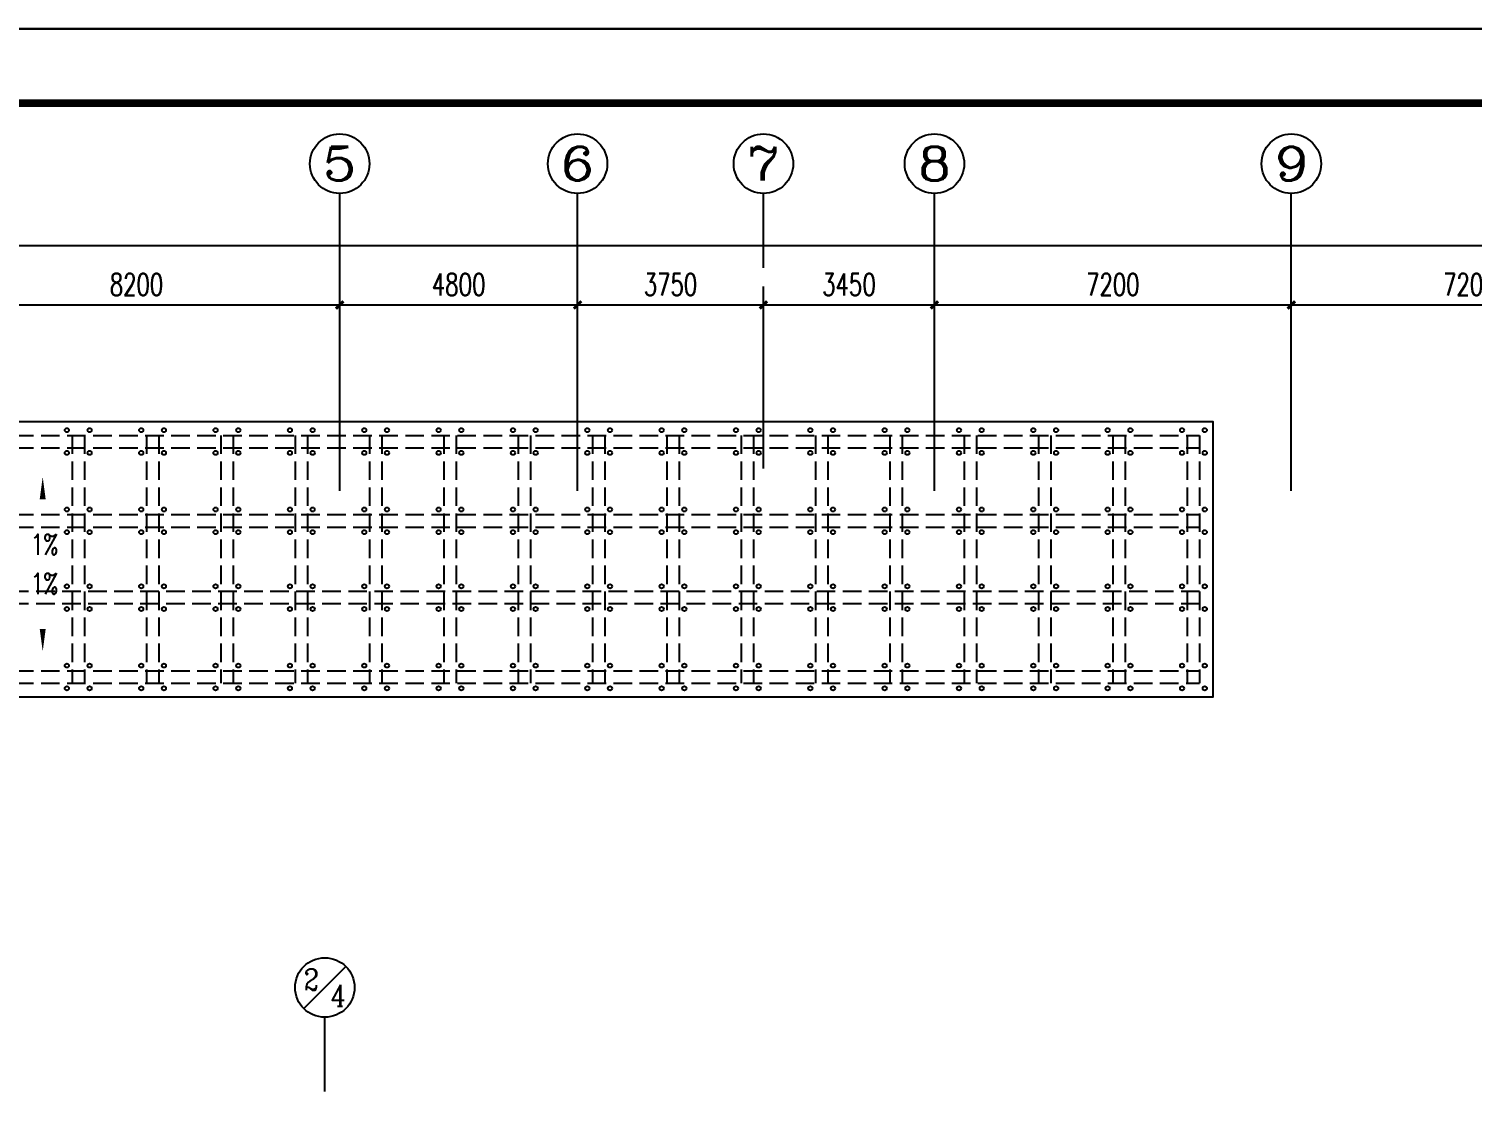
# Model space of a CAD drawing. Extents: x 1398449 to 2142961, y 256969 to 1032940.
# Drawn here: x 1544220 to 1573339, y 731024 to 752821 of the extents above; entities that cross this region are included whole.
import ezdxf
from ezdxf.enums import TextEntityAlignment as Align

# ---------------------------------------------------------------- set-up
doc = ezdxf.new("R2010")
doc.units = 0
doc.header["$LTSCALE"] = 1500
doc.header["$PDSIZE"] = 50
doc.linetypes.add('__DASH', pattern=[0.35, 0.25, -0.1])
for name, color, linetype in [('1-建筑底图', 8, 'Continuous'), ('AXIS_TEXT', 7, 'Continuous'), ('BTTK', 7, 'Continuous'), ('PUB_TITLE', 4, 'Continuous'), ('党校-主楼（一期）参照$0$PUB_TITLE', 7, 'Continuous')]:
    doc.layers.add(name, color=color, linetype=linetype)
doc.layers.add('yichutu', color=7, linetype='Continuous', true_color=0xffffff, plot=False)
doc.styles.add('_TCH_AXIS', font='COMPLEX', dxfattribs={"bigfont": 'GBCBIG'})
doc.styles.add('_TCH_DIM_T3', font='SIMPLEX', dxfattribs={"width": 0.705882, "bigfont": 'GBCBIG'})
doc.styles.add('A_DIM', font='simplex.shx', dxfattribs={"width": 0.7, "bigfont": 'gbcbig.shx'})
doc.styles.add('COMPLEX', font='COMPLEX')
doc.styles.add('HZ(TK)', font='geniso.shx', dxfattribs={"width": 0.9, "bigfont": 'hztxt.shx'})
doc.styles.get("Standard").update_dxf_attribs({"font": 'gbeitc.shx', "bigfont": 'gbcbig.shx'})
doc.linetypes.add('JIEDI', pattern='A,1.25,-0.25,0.25,-0.25,0.625,["/",Standard,S=0.6,R=0,X=0,Y=-0.3],0.625,-0.25,0.25,-0.25', length=4)
doc.dimstyles.new('_TCH_ARCH&&150', dxfattribs={"dimtxt": 446.25, "dimasz": 150, "dimexe": 375, "dimexo": 450, "dimgap": 189.375, "dimtad": 1, "dimdec": 0, "dimzin": 0, "dimdsep": 46, "dimtxsty": '_TCH_DIM_T3', "dimblk": 'ARCHTICK', "dimcen": 0.09, "dimclrt": 7, "dimazin": 2, "dimtfac": 1, "dimtdec": 0, "dimtix": 1, "dimtmove": 2, "dimatfit": 3, "dimfxl": 1, "dimtolj": 1, "dimtzin": 0, "dimarcsym": 0})

# ---------------------------------------------------------------- blocks, each defined once
blk = doc.blocks.new('_AXISO')
blk.add_circle((0, 0), 0.5)
at = {"layer": 'AXIS_TEXT', "style": 'COMPLEX', "width": 1.041667}
blk.add_attdef('A', text='', height=0.56, dxfattribs=at).set_placement((-0.25, -0.28), (0.25, -0.28), align=Align.FIT)
blk = doc.blocks.new('_ArchTick')
at = {"color": 0, "linetype": 'ByBlock', "const_width": 0.4}
blk.add_lwpolyline([(-0.5, -0.5), (0.5, 0.5)], dxfattribs=at)
blk = doc.blocks.new('*D120')
at = {"layer": '1-建筑底图', "color": 0, "lineweight": -2, "transparency": 16777216}
for p, q in [((1518991, 743950), (1518991, 748825)), ((1658191, 743950), (1658191, 748825)), ((1518991, 748450), (1658191, 748450))]:
    blk.add_line(p, q, dxfattribs=at)
at = {"layer": 'Defpoints', "color": 0}
for p in [(1658191, 748450), (1518991, 743500), (1658191, 743500)]:
    blk.add_point(p, dxfattribs=at)
at = {"layer": '1-建筑底图', "color": 0, "lineweight": -2, "transparency": 16777216, "xscale": 150, "yscale": 150, "zscale": 150, "rotation": 180}
blk.add_blockref('_ArchTick', (1518991, 748450), dxfattribs=at)
at = {"layer": '1-建筑底图', "color": 0, "lineweight": -2, "transparency": 16777216, "xscale": 150, "yscale": 150, "zscale": 150}
blk.add_blockref('_ArchTick', (1658191, 748450), dxfattribs=at)
at = {"layer": '1-建筑底图', "color": 7, "transparency": 16777216, "insert": (1588591, 748862), "char_height": 446.2, "attachment_point": 5, "style": '_TCH_DIM_T3'}
blk.add_mtext('\\A1;139200', dxfattribs=at)
blk = doc.blocks.new('*D125')
at = {"layer": '1-建筑底图', "color": 0, "lineweight": -2, "transparency": 16777216}
for p, q in [((1542291, 743950), (1542291, 747625)), ((1550491, 743950), (1550491, 747625)), ((1542291, 747250), (1550491, 747250))]:
    blk.add_line(p, q, dxfattribs=at)
at = {"layer": 'Defpoints', "color": 0}
for p in [(1550491, 747250), (1542291, 743500), (1550491, 743500)]:
    blk.add_point(p, dxfattribs=at)
at = {"layer": '1-建筑底图', "color": 0, "lineweight": -2, "transparency": 16777216, "xscale": 150, "yscale": 150, "zscale": 150, "rotation": 180}
blk.add_blockref('_ArchTick', (1542291, 747250), dxfattribs=at)
at = {"layer": '1-建筑底图', "color": 0, "lineweight": -2, "transparency": 16777216, "xscale": 150, "yscale": 150, "zscale": 150}
blk.add_blockref('_ArchTick', (1550491, 747250), dxfattribs=at)
at = {"layer": '1-建筑底图', "color": 7, "transparency": 16777216, "insert": (1546391, 747662), "char_height": 446.2, "attachment_point": 5, "style": '_TCH_DIM_T3'}
blk.add_mtext('\\A1;8200', dxfattribs=at)
blk = doc.blocks.new('*D126')
at = {"layer": '1-建筑底图', "color": 0, "lineweight": -2, "transparency": 16777216}
for p, q in [((1550491, 743950), (1550491, 747625)), ((1555291, 743950), (1555291, 747625)), ((1550491, 747250), (1555291, 747250))]:
    blk.add_line(p, q, dxfattribs=at)
at = {"layer": 'Defpoints', "color": 0}
for p in [(1555291, 747250), (1550491, 743500), (1555291, 743500)]:
    blk.add_point(p, dxfattribs=at)
at = {"layer": '1-建筑底图', "color": 0, "lineweight": -2, "transparency": 16777216, "xscale": 150, "yscale": 150, "zscale": 150, "rotation": 180}
blk.add_blockref('_ArchTick', (1550491, 747250), dxfattribs=at)
at = {"layer": '1-建筑底图', "color": 0, "lineweight": -2, "transparency": 16777216, "xscale": 150, "yscale": 150, "zscale": 150}
blk.add_blockref('_ArchTick', (1555291, 747250), dxfattribs=at)
at = {"layer": '1-建筑底图', "color": 7, "transparency": 16777216, "insert": (1552891, 747662), "char_height": 446.2, "attachment_point": 5, "style": '_TCH_DIM_T3'}
blk.add_mtext('\\A1;4800', dxfattribs=at)
blk = doc.blocks.new('*D127')
at = {"layer": '1-建筑底图', "color": 0, "lineweight": -2, "transparency": 16777216}
for p, q in [((1555291, 743950), (1555291, 747625)), ((1559041, 743950), (1559041, 747625)), ((1555291, 747250), (1559041, 747250))]:
    blk.add_line(p, q, dxfattribs=at)
at = {"layer": 'Defpoints', "color": 0}
for p in [(1559041, 747250), (1555291, 743500), (1559041, 743500)]:
    blk.add_point(p, dxfattribs=at)
at = {"layer": '1-建筑底图', "color": 0, "lineweight": -2, "transparency": 16777216, "xscale": 150, "yscale": 150, "zscale": 150, "rotation": 180}
blk.add_blockref('_ArchTick', (1555291, 747250), dxfattribs=at)
at = {"layer": '1-建筑底图', "color": 0, "lineweight": -2, "transparency": 16777216, "xscale": 150, "yscale": 150, "zscale": 150}
blk.add_blockref('_ArchTick', (1559041, 747250), dxfattribs=at)
at = {"layer": '1-建筑底图', "color": 7, "transparency": 16777216, "insert": (1557166, 747662), "char_height": 446.2, "attachment_point": 5, "style": '_TCH_DIM_T3'}
blk.add_mtext('\\A1;3750', dxfattribs=at)
blk = doc.blocks.new('*D128')
at = {"layer": '1-建筑底图', "color": 0, "lineweight": -2, "transparency": 16777216}
for p, q in [((1559041, 743950), (1559041, 747625)), ((1562491, 743950), (1562491, 747625)), ((1559041, 747250), (1562491, 747250))]:
    blk.add_line(p, q, dxfattribs=at)
at = {"layer": 'Defpoints', "color": 0}
for p in [(1562491, 747250), (1559041, 743500), (1562491, 743500)]:
    blk.add_point(p, dxfattribs=at)
at = {"layer": '1-建筑底图', "color": 0, "lineweight": -2, "transparency": 16777216, "xscale": 150, "yscale": 150, "zscale": 150, "rotation": 180}
blk.add_blockref('_ArchTick', (1559041, 747250), dxfattribs=at)
at = {"layer": '1-建筑底图', "color": 0, "lineweight": -2, "transparency": 16777216, "xscale": 150, "yscale": 150, "zscale": 150}
blk.add_blockref('_ArchTick', (1562491, 747250), dxfattribs=at)
at = {"layer": '1-建筑底图', "color": 7, "transparency": 16777216, "insert": (1560766, 747662), "char_height": 446.2, "attachment_point": 5, "style": '_TCH_DIM_T3'}
blk.add_mtext('\\A1;3450', dxfattribs=at)
blk = doc.blocks.new('*D129')
at = {"layer": '1-建筑底图', "color": 0, "lineweight": -2, "transparency": 16777216}
for p, q in [((1562491, 743950), (1562491, 747625)), ((1569691, 743950), (1569691, 747625)), ((1562491, 747250), (1569691, 747250))]:
    blk.add_line(p, q, dxfattribs=at)
at = {"layer": 'Defpoints', "color": 0}
for p in [(1569691, 747250), (1562491, 743500), (1569691, 743500)]:
    blk.add_point(p, dxfattribs=at)
at = {"layer": '1-建筑底图', "color": 0, "lineweight": -2, "transparency": 16777216, "xscale": 150, "yscale": 150, "zscale": 150, "rotation": 180}
blk.add_blockref('_ArchTick', (1562491, 747250), dxfattribs=at)
at = {"layer": '1-建筑底图', "color": 0, "lineweight": -2, "transparency": 16777216, "xscale": 150, "yscale": 150, "zscale": 150}
blk.add_blockref('_ArchTick', (1569691, 747250), dxfattribs=at)
at = {"layer": '1-建筑底图', "color": 7, "transparency": 16777216, "insert": (1566091, 747662), "char_height": 446.2, "attachment_point": 5, "style": '_TCH_DIM_T3'}
blk.add_mtext('\\A1;7200', dxfattribs=at)
blk = doc.blocks.new('*D130')
at = {"layer": '1-建筑底图', "color": 0, "lineweight": -2, "transparency": 16777216}
for p, q in [((1569691, 743950), (1569691, 747625)), ((1576891, 743950), (1576891, 747625)), ((1569691, 747250), (1576891, 747250))]:
    blk.add_line(p, q, dxfattribs=at)
at = {"layer": 'Defpoints', "color": 0}
for p in [(1576891, 747250), (1569691, 743500), (1576891, 743500)]:
    blk.add_point(p, dxfattribs=at)
at = {"layer": '1-建筑底图', "color": 0, "lineweight": -2, "transparency": 16777216, "xscale": 150, "yscale": 150, "zscale": 150, "rotation": 180}
blk.add_blockref('_ArchTick', (1569691, 747250), dxfattribs=at)
at = {"layer": '1-建筑底图', "color": 0, "lineweight": -2, "transparency": 16777216, "xscale": 150, "yscale": 150, "zscale": 150}
blk.add_blockref('_ArchTick', (1576891, 747250), dxfattribs=at)
at = {"layer": '1-建筑底图', "color": 7, "transparency": 16777216, "insert": (1573291, 747662), "char_height": 446.2, "attachment_point": 5, "style": '_TCH_DIM_T3'}
blk.add_mtext('\\A1;7200', dxfattribs=at)
blk = doc.blocks.new('vhtemplate_2020年新竖式图框_A1_1_2', base_point=(-420.5, 0))
at = {"layer": 'PUB_TITLE', "color": 7}
blk.add_lwpolyline([(-420.5, 594), (841, 594), (841, 0), (-420.5, 0)], close=True, dxfattribs=at)
at = {"layer": 'PUB_TITLE', "const_width": 1}
blk.add_lwpolyline([(-395.5, 10), (831, 10), (831, 584), (-395.5, 584)], close=True, dxfattribs=at)
at = {"layer": 'BTTK', "color": 4, "style": 'HZ(TK)', "width": 0.9}
for tag, p in [('合作单位', (796, 511.5)), ('建设单位', (796, 209.5)), ('工程名称', (796, 176.5)), ('子项名称', (806, 160)), ('图纸名称', (796, 141))]:
    blk.add_attdef(tag, text='', height=3.5, dxfattribs=at).set_placement(p, align=Align.MIDDLE_CENTER)
for tag, p in [('注册证书号', (808.5, 309.01)), ('注册印章号', (808.5, 301.01)), ('设计号', (806, 193)), ('图别', (789.75, 34)), ('图号', (822.25, 34)), ('版本号', (789.75, 26)), ('日期', (822.25, 26))]:
    blk.add_attdef(tag, text='', height=3.5, dxfattribs=at).set_placement(p, align=Align.MIDDLE)
blk = doc.blocks.new('yct-1261-594-189225-89100-150-1004.0')
at = {"layer": 'yichutu', "color": 7, "true_color": 0xffffff}
blk.add_lwpolyline([(0, 0), (0, 89100), (189225, 89100), (189225, 0)], close=True, dxfattribs=at)
blk = doc.blocks.new('1-二层建筑底图')
at = {"layer": '1-建筑底图'}
for p, q in [((1550491, 743500), (1550491, 749500)), ((1555291, 743500), (1555291, 749500)), ((1559041, 748000), (1559041, 749500)), ((1562491, 743500), (1562491, 749500)), ((1569691, 743500), (1569691, 749500)), ((1549766.7, 733054.1), (1550615.2, 733902.6)), ((1550191, 731378.3), (1550191, 732878.3))]:
    blk.add_line(p, q, dxfattribs=at)
at = {"layer": '1-建筑底图', "linetype": '__DASH'}
for p, q in [((1531341, 744619.3), (1567841, 744619.3)), ((1545091, 744619.3), (1545091, 739619.3)), ((1545341, 744619.3), (1545341, 739619.3)), ((1546591, 744619.3), (1546591, 739619.3)), ((1546841, 744619.3), (1546841, 739619.3)), ((1548091, 744619.3), (1548091, 739619.3)), ((1548341, 744619.3), (1548341, 739619.3)), ((1549591, 744619.3), (1549591, 739619.3)), ((1549841, 744619.3), (1549841, 739619.3)), ((1551091, 744619.3), (1551091, 739619.3)), ((1551341, 744619.3), (1551341, 739619.3)), ((1552591, 744619.3), (1552591, 739619.3)), ((1552841, 744619.3), (1552841, 739619.3)), ((1554091, 744619.3), (1554091, 739619.3)), ((1554341, 744619.3), (1554341, 739619.3)), ((1555591, 744619.3), (1555591, 739619.3)), ((1555841, 744619.3), (1555841, 739619.3)), ((1557091, 744619.3), (1557091, 739619.3)), ((1557341, 744619.3), (1557341, 739619.3)), ((1558591, 744619.3), (1558591, 739619.3)), ((1558841, 744619.3), (1558841, 739619.3)), ((1560091, 744619.3), (1560091, 739619.3)), ((1560341, 744619.3), (1560341, 739619.3)), ((1561591, 744619.3), (1561591, 739619.3)), ((1561841, 744619.3), (1561841, 739619.3)), ((1563091, 744619.3), (1563091, 739619.3)), ((1563341, 744619.3), (1563341, 739619.3)), ((1564591, 744619.3), (1564591, 739619.3)), ((1564841, 744619.3), (1564841, 739619.3)), ((1566091, 744619.3), (1566091, 739619.3)), ((1566341, 744619.3), (1566341, 739619.3)), ((1567591, 744619.3), (1567591, 739619.3)), ((1567841, 744619.3), (1567841, 739619.3)), ((1531341, 744369.3), (1567841, 744369.3)), ((1531341, 743019.3), (1567841, 743019.3)), ((1531341, 742769.3), (1567841, 742769.3)), ((1567841, 741469.3), (1531341, 741469.3)), ((1567841, 741219.3), (1531341, 741219.3)), ((1531341, 739869.3), (1567841, 739869.3)), ((1531341, 739619.3), (1567841, 739619.3))]:
    blk.add_line(p, q, dxfattribs=at)
at = {"layer": '1-建筑底图'}
blk.add_lwpolyline([(1531066, 739344.3), (1568116, 739344.3), (1568116, 744894.3), (1531066, 744894.3)], close=True, dxfattribs=at)
for points in [[(1544499.3, 742784.1, 0, 0, 0), (1544499.3, 743781.1, 0, 120, 0), (1544499.3, 743331.1, 0, 0, 0)], [(1544499.3, 741258.3, 0, 0, 0), (1544499.3, 740261.3, 0, 120, 0), (1544499.3, 740711.3, 0, 0, 0)]]:
    blk.add_lwpolyline(points, format="xyseb", dxfattribs=at)
for centre, radius in [((1544986.8, 744723.5), 41.7), ((1545445.1, 744723.5), 41.7), ((1546486.8, 744723.5), 41.7), ((1546945.1, 744723.5), 41.7), ((1547986.8, 744723.5), 41.7), ((1548445.1, 744723.5), 41.7), ((1549486.8, 744723.5), 41.7), ((1549945.1, 744723.5), 41.7), ((1550986.8, 744723.5), 41.7), ((1551445.1, 744723.5), 41.7), ((1552486.8, 744723.5), 41.7), ((1552945.1, 744723.5), 41.7), ((1553986.8, 744723.5), 41.7), ((1554445.1, 744723.5), 41.7), ((1555486.8, 744723.5), 41.7), ((1555945.1, 744723.5), 41.7), ((1556986.8, 744723.5), 41.7), ((1557445.1, 744723.5), 41.7), ((1558486.8, 744723.5), 41.7), ((1558945.1, 744723.5), 41.7), ((1559986.8, 744723.5), 41.7), ((1560445.1, 744723.5), 41.7), ((1561486.8, 744723.5), 41.7), ((1561945.1, 744723.5), 41.7), ((1562986.8, 744723.5), 41.7), ((1563445.1, 744723.5), 41.7), ((1564486.8, 744723.5), 41.7), ((1564945.1, 744723.5), 41.7), ((1565986.8, 744723.5), 41.7), ((1566445.1, 744723.5), 41.7), ((1567486.8, 744723.5), 41.7), ((1567945.1, 744723.5), 41.7), ((1544986.8, 744265.2), 41.7), ((1545445.1, 744265.2), 41.7), ((1546486.8, 744265.2), 41.7), ((1546945.1, 744265.2), 41.7), ((1547986.8, 744265.2), 41.7), ((1548445.1, 744265.2), 41.7), ((1549486.8, 744265.2), 41.7), ((1549945.1, 744265.2), 41.7), ((1550986.8, 744265.2), 41.7), ((1551445.1, 744265.2), 41.7), ((1552486.8, 744265.2), 41.7), ((1552945.1, 744265.2), 41.7), ((1553986.8, 744265.2), 41.7), ((1554445.1, 744265.2), 41.7), ((1555486.8, 744265.2), 41.7), ((1555945.1, 744265.2), 41.7), ((1556986.8, 744265.2), 41.7), ((1557445.1, 744265.2), 41.7), ((1558486.8, 744265.2), 41.7), ((1558945.1, 744265.2), 41.7), ((1559986.8, 744265.2), 41.7), ((1560445.1, 744265.2), 41.7), ((1561486.8, 744265.2), 41.7), ((1561945.1, 744265.2), 41.7), ((1562986.8, 744265.2), 41.7), ((1563445.1, 744265.2), 41.7), ((1564486.8, 744265.2), 41.7), ((1564945.1, 744265.2), 41.7), ((1565986.8, 744265.2), 41.7), ((1566445.1, 744265.2), 41.7), ((1567486.8, 744265.2), 41.7), ((1567945.1, 744265.2), 41.7), ((1544986.8, 743123.5), 41.7), ((1545445.1, 743123.5), 41.7), ((1546486.8, 743123.5), 41.7), ((1546945.1, 743123.5), 41.7), ((1547986.8, 743123.5), 41.7), ((1548445.1, 743123.5), 41.7), ((1549486.8, 743123.5), 41.7), ((1549945.1, 743123.5), 41.7), ((1550986.8, 743123.5), 41.7), ((1551445.1, 743123.5), 41.7), ((1552486.8, 743123.5), 41.7), ((1552945.1, 743123.5), 41.7), ((1553986.8, 743123.5), 41.7), ((1554445.1, 743123.5), 41.7), ((1555486.8, 743123.5), 41.7), ((1555945.1, 743123.5), 41.7), ((1556986.8, 743123.5), 41.7), ((1557445.1, 743123.5), 41.7), ((1558486.8, 743123.5), 41.7), ((1558945.1, 743123.5), 41.7), ((1559986.8, 743123.5), 41.7), ((1560445.1, 743123.5), 41.7), ((1561486.8, 743123.5), 41.7), ((1561945.1, 743123.5), 41.7), ((1562986.8, 743123.5), 41.7), ((1563445.1, 743123.5), 41.7), ((1564486.8, 743123.5), 41.7), ((1564945.1, 743123.5), 41.7), ((1565986.8, 743123.5), 41.7), ((1566445.1, 743123.5), 41.7), ((1567486.8, 743123.5), 41.7), ((1567945.1, 743123.5), 41.7), ((1544986.8, 742665.2), 41.7), ((1545445.1, 742665.2), 41.7), ((1546486.8, 742665.2), 41.7), ((1546945.1, 742665.2), 41.7), ((1547986.8, 742665.2), 41.7), ((1548445.1, 742665.2), 41.7), ((1549486.8, 742665.2), 41.7), ((1549945.1, 742665.2), 41.7), ((1550986.8, 742665.2), 41.7), ((1551445.1, 742665.2), 41.7), ((1552486.8, 742665.2), 41.7), ((1552945.1, 742665.2), 41.7), ((1553986.8, 742665.2), 41.7), ((1554445.1, 742665.2), 41.7), ((1555486.8, 742665.2), 41.7), ((1555945.1, 742665.2), 41.7), ((1556986.8, 742665.2), 41.7), ((1557445.1, 742665.2), 41.7), ((1558486.8, 742665.2), 41.7), ((1558945.1, 742665.2), 41.7), ((1559986.8, 742665.2), 41.7), ((1560445.1, 742665.2), 41.7), ((1561486.8, 742665.2), 41.7), ((1561945.1, 742665.2), 41.7), ((1562986.8, 742665.2), 41.7), ((1563445.1, 742665.2), 41.7), ((1564486.8, 742665.2), 41.7), ((1564945.1, 742665.2), 41.7), ((1565986.8, 742665.2), 41.7), ((1566445.1, 742665.2), 41.7), ((1567486.8, 742665.2), 41.7), ((1567945.1, 742665.2), 41.7), ((1544986.8, 741573.5), 41.7), ((1545445.1, 741573.5), 41.7), ((1546486.8, 741573.5), 41.7), ((1546945.1, 741573.5), 41.7), ((1547986.8, 741573.5), 41.7), ((1548445.1, 741573.5), 41.7), ((1549486.8, 741573.5), 41.7), ((1549945.1, 741573.5), 41.7), ((1550986.8, 741573.5), 41.7), ((1551445.1, 741573.5), 41.7), ((1552486.8, 741573.5), 41.7), ((1552945.1, 741573.5), 41.7), ((1553986.8, 741573.5), 41.7), ((1554445.1, 741573.5), 41.7), ((1555486.8, 741573.5), 41.7), ((1555945.1, 741573.5), 41.7), ((1556986.8, 741573.5), 41.7), ((1557445.1, 741573.5), 41.7), ((1558486.8, 741573.5), 41.7), ((1558945.1, 741573.5), 41.7), ((1559986.8, 741573.5), 41.7), ((1560445.1, 741573.5), 41.7), ((1561486.8, 741573.5), 41.7), ((1561945.1, 741573.5), 41.7), ((1562986.8, 741573.5), 41.7), ((1563445.1, 741573.5), 41.7), ((1564486.8, 741573.5), 41.7), ((1564945.1, 741573.5), 41.7), ((1565986.8, 741573.5), 41.7), ((1566445.1, 741573.5), 41.7), ((1567486.8, 741573.5), 41.7), ((1567945.1, 741573.5), 41.7), ((1544986.8, 741115.2), 41.7), ((1545445.1, 741115.2), 41.7), ((1546486.8, 741115.2), 41.7), ((1546945.1, 741115.2), 41.7), ((1547986.8, 741115.2), 41.7), ((1548445.1, 741115.2), 41.7), ((1549486.8, 741115.2), 41.7), ((1549945.1, 741115.2), 41.7), ((1550986.8, 741115.2), 41.7), ((1551445.1, 741115.2), 41.7), ((1552486.8, 741115.2), 41.7), ((1552945.1, 741115.2), 41.7), ((1553986.8, 741115.2), 41.7), ((1554445.1, 741115.2), 41.7), ((1555486.8, 741115.2), 41.7), ((1555945.1, 741115.2), 41.7), ((1556986.8, 741115.2), 41.7), ((1557445.1, 741115.2), 41.7), ((1558486.8, 741115.2), 41.7), ((1558945.1, 741115.2), 41.7), ((1559986.8, 741115.2), 41.7), ((1560445.1, 741115.2), 41.7), ((1561486.8, 741115.2), 41.7), ((1561945.1, 741115.2), 41.7), ((1562986.8, 741115.2), 41.7), ((1563445.1, 741115.2), 41.7), ((1564486.8, 741115.2), 41.7), ((1564945.1, 741115.2), 41.7), ((1565986.8, 741115.2), 41.7), ((1566445.1, 741115.2), 41.7), ((1567486.8, 741115.2), 41.7), ((1567945.1, 741115.2), 41.7), ((1544986.8, 739973.5), 41.7), ((1545445.1, 739973.5), 41.7), ((1546486.8, 739973.5), 41.7), ((1546945.1, 739973.5), 41.7), ((1547986.8, 739973.5), 41.7), ((1548445.1, 739973.5), 41.7), ((1549486.8, 739973.5), 41.7), ((1549945.1, 739973.5), 41.7), ((1550986.8, 739973.5), 41.7), ((1551445.1, 739973.5), 41.7), ((1552486.8, 739973.5), 41.7), ((1552945.1, 739973.5), 41.7), ((1553986.8, 739973.5), 41.7), ((1554445.1, 739973.5), 41.7), ((1555486.8, 739973.5), 41.7), ((1555945.1, 739973.5), 41.7), ((1556986.8, 739973.5), 41.7), ((1557445.1, 739973.5), 41.7), ((1558486.8, 739973.5), 41.7), ((1558945.1, 739973.5), 41.7), ((1559986.8, 739973.5), 41.7), ((1560445.1, 739973.5), 41.7), ((1561486.8, 739973.5), 41.7), ((1561945.1, 739973.5), 41.7), ((1562986.8, 739973.5), 41.7), ((1563445.1, 739973.5), 41.7), ((1564486.8, 739973.5), 41.7), ((1564945.1, 739973.5), 41.7), ((1565986.8, 739973.5), 41.7), ((1566445.1, 739973.5), 41.7), ((1567486.8, 739973.5), 41.7), ((1567945.1, 739973.5), 41.7), ((1544986.8, 739515.2), 41.7), ((1545445.1, 739515.2), 41.7), ((1546486.8, 739515.2), 41.7), ((1546945.1, 739515.2), 41.7), ((1547986.8, 739515.2), 41.7), ((1548445.1, 739515.2), 41.7), ((1549486.8, 739515.2), 41.7), ((1549945.1, 739515.2), 41.7), ((1550986.8, 739515.2), 41.7), ((1551445.1, 739515.2), 41.7), ((1552486.8, 739515.2), 41.7), ((1552945.1, 739515.2), 41.7), ((1553986.8, 739515.2), 41.7), ((1554445.1, 739515.2), 41.7), ((1555486.8, 739515.2), 41.7), ((1555945.1, 739515.2), 41.7), ((1556986.8, 739515.2), 41.7), ((1557445.1, 739515.2), 41.7), ((1558486.8, 739515.2), 41.7), ((1558945.1, 739515.2), 41.7), ((1559986.8, 739515.2), 41.7), ((1560445.1, 739515.2), 41.7), ((1561486.8, 739515.2), 41.7), ((1561945.1, 739515.2), 41.7), ((1562986.8, 739515.2), 41.7), ((1563445.1, 739515.2), 41.7), ((1564486.8, 739515.2), 41.7), ((1564945.1, 739515.2), 41.7), ((1565986.8, 739515.2), 41.7), ((1566445.1, 739515.2), 41.7), ((1567486.8, 739515.2), 41.7), ((1567945.1, 739515.2), 41.7), ((1550191, 733478.3), 600)]:
    blk.add_circle(centre, radius, dxfattribs=at)
ref = blk.add_blockref('_AXISO', (1550491, 750100), dxfattribs=dict(at, xscale=1200, yscale=1200, zscale=1200))
ref.add_attrib('A', '5', dxfattribs={"layer": 'AXIS_TEXT', "height": 678.8, "style": '_TCH_AXIS', "width": 1.5}).set_placement((1550151.6, 749760.6), (1550830.4, 749760.6), align=Align.FIT)
ref = blk.add_blockref('_AXISO', (1555291, 750100), dxfattribs=dict(at, xscale=1200, yscale=1200, zscale=1200))
ref.add_attrib('A', '6', dxfattribs={"layer": 'AXIS_TEXT', "height": 678.8, "style": '_TCH_AXIS', "width": 1.5}).set_placement((1554951.6, 749760.6), (1555630.4, 749760.6), align=Align.FIT)
ref = blk.add_blockref('_AXISO', (1559041, 750100), dxfattribs=dict(at, xscale=1200, yscale=1200, zscale=1200))
ref.add_attrib('A', '7', dxfattribs={"layer": 'AXIS_TEXT', "height": 678.8, "style": '_TCH_AXIS', "width": 1.5}).set_placement((1558701.6, 749760.6), (1559380.4, 749760.6), align=Align.FIT)
ref = blk.add_blockref('_AXISO', (1562491, 750100), dxfattribs=dict(at, xscale=1200, yscale=1200, zscale=1200))
ref.add_attrib('A', '8', dxfattribs={"layer": 'AXIS_TEXT', "height": 678.8, "style": '_TCH_AXIS', "width": 1.5}).set_placement((1562151.6, 749760.6), (1562830.4, 749760.6), align=Align.FIT)
ref = blk.add_blockref('_AXISO', (1569691, 750100), dxfattribs=dict(at, xscale=1200, yscale=1200, zscale=1200))
ref.add_attrib('A', '9', dxfattribs={"layer": 'AXIS_TEXT', "height": 678.8, "style": '_TCH_AXIS', "width": 1.5}).set_placement((1569351.6, 749760.6), (1570030.4, 749760.6), align=Align.FIT)
at = {"layer": '1-建筑底图', "style": 'A_DIM', "width": 0.7}
for p in [(1544261.3, 742206.6), (1544261.3, 741415.8)]:
    blk.add_text('1%', height=420, dxfattribs=at).set_placement(p)
at = {"layer": '1-建筑底图', "style": '_TCH_AXIS'}
for s, width, p, p2 in [('2', 1.048157, (1549771, 733424.7), (1550071, 733424.7)), ('4', 0.917137, (1550311, 733102.7), (1550611, 733102.7))]:
    blk.add_text(s, height=429.3, dxfattribs=dict(at, width=width)).set_placement(p, p2, align=Align.FIT)
at = {"layer": '1-建筑底图'}
for p1, p2, distance, picture, middle in [((1518991, 743500), (1658191, 743500), 4950, '*D120', (1588591, 748862.5)), ((1542291, 743500), (1550491, 743500), 3750, '*D125', (1546391, 747662.5)), ((1550491, 743500), (1555291, 743500), 3750, '*D126', (1552891, 747662.5)), ((1555291, 743500), (1559041, 743500), 3750, '*D127', (1557166, 747662.5)), ((1559041, 743500), (1562491, 743500), 3750, '*D128', (1560766, 747662.5)), ((1562491, 743500), (1569691, 743500), 3750, '*D129', (1566091, 747662.5)), ((1569691, 743500), (1576891, 743500), 3750, '*D130', (1573291, 747662.5))]:
    dim = blk.add_aligned_dim(p1=p1, p2=p2, distance=distance, dimstyle='_TCH_ARCH&&150', dxfattribs=at)
    dim.commit()
    dim.dimension.update_dxf_attribs({"geometry": picture, "text_midpoint": middle})

msp = doc.modelspace()

# ---------------------------------------------------------------- linework, layer by layer
at = {"layer": '党校-主楼（一期）参照$0$PUB_TITLE'}
msp.add_lwpolyline([(1498789.3, 663721.2), (1687939.3, 663721.2), (1687939.3, 752821.2), (1498789.3, 752821.2)], close=True, dxfattribs=at)
at = {"layer": '党校-主楼（一期）参照$0$PUB_TITLE', "const_width": 150}
msp.add_lwpolyline([(1502539.3, 665221.2), (1686439.3, 665221.2), (1686439.3, 751321.2), (1502539.3, 751321.2)], close=True, dxfattribs=at)

# ---------------------------------------------------------------- block references
at = {"xscale": 150, "yscale": 150, "zscale": 150}
msp.add_blockref('vhtemplate_2020年新竖式图框_A1_1_2', (1498714.3, 663721.2), dxfattribs=at)
at = {"layer": '1-建筑底图', "linetype": 'JIEDI'}
msp.add_blockref('1-二层建筑底图', (0, 0), dxfattribs=at)
at = {"layer": 'yichutu'}
msp.add_blockref('yct-1261-594-189225-89100-150-1004.0', (1498714.3, 663721.2), dxfattribs=at)

doc.saveas('drawing.dxf')
